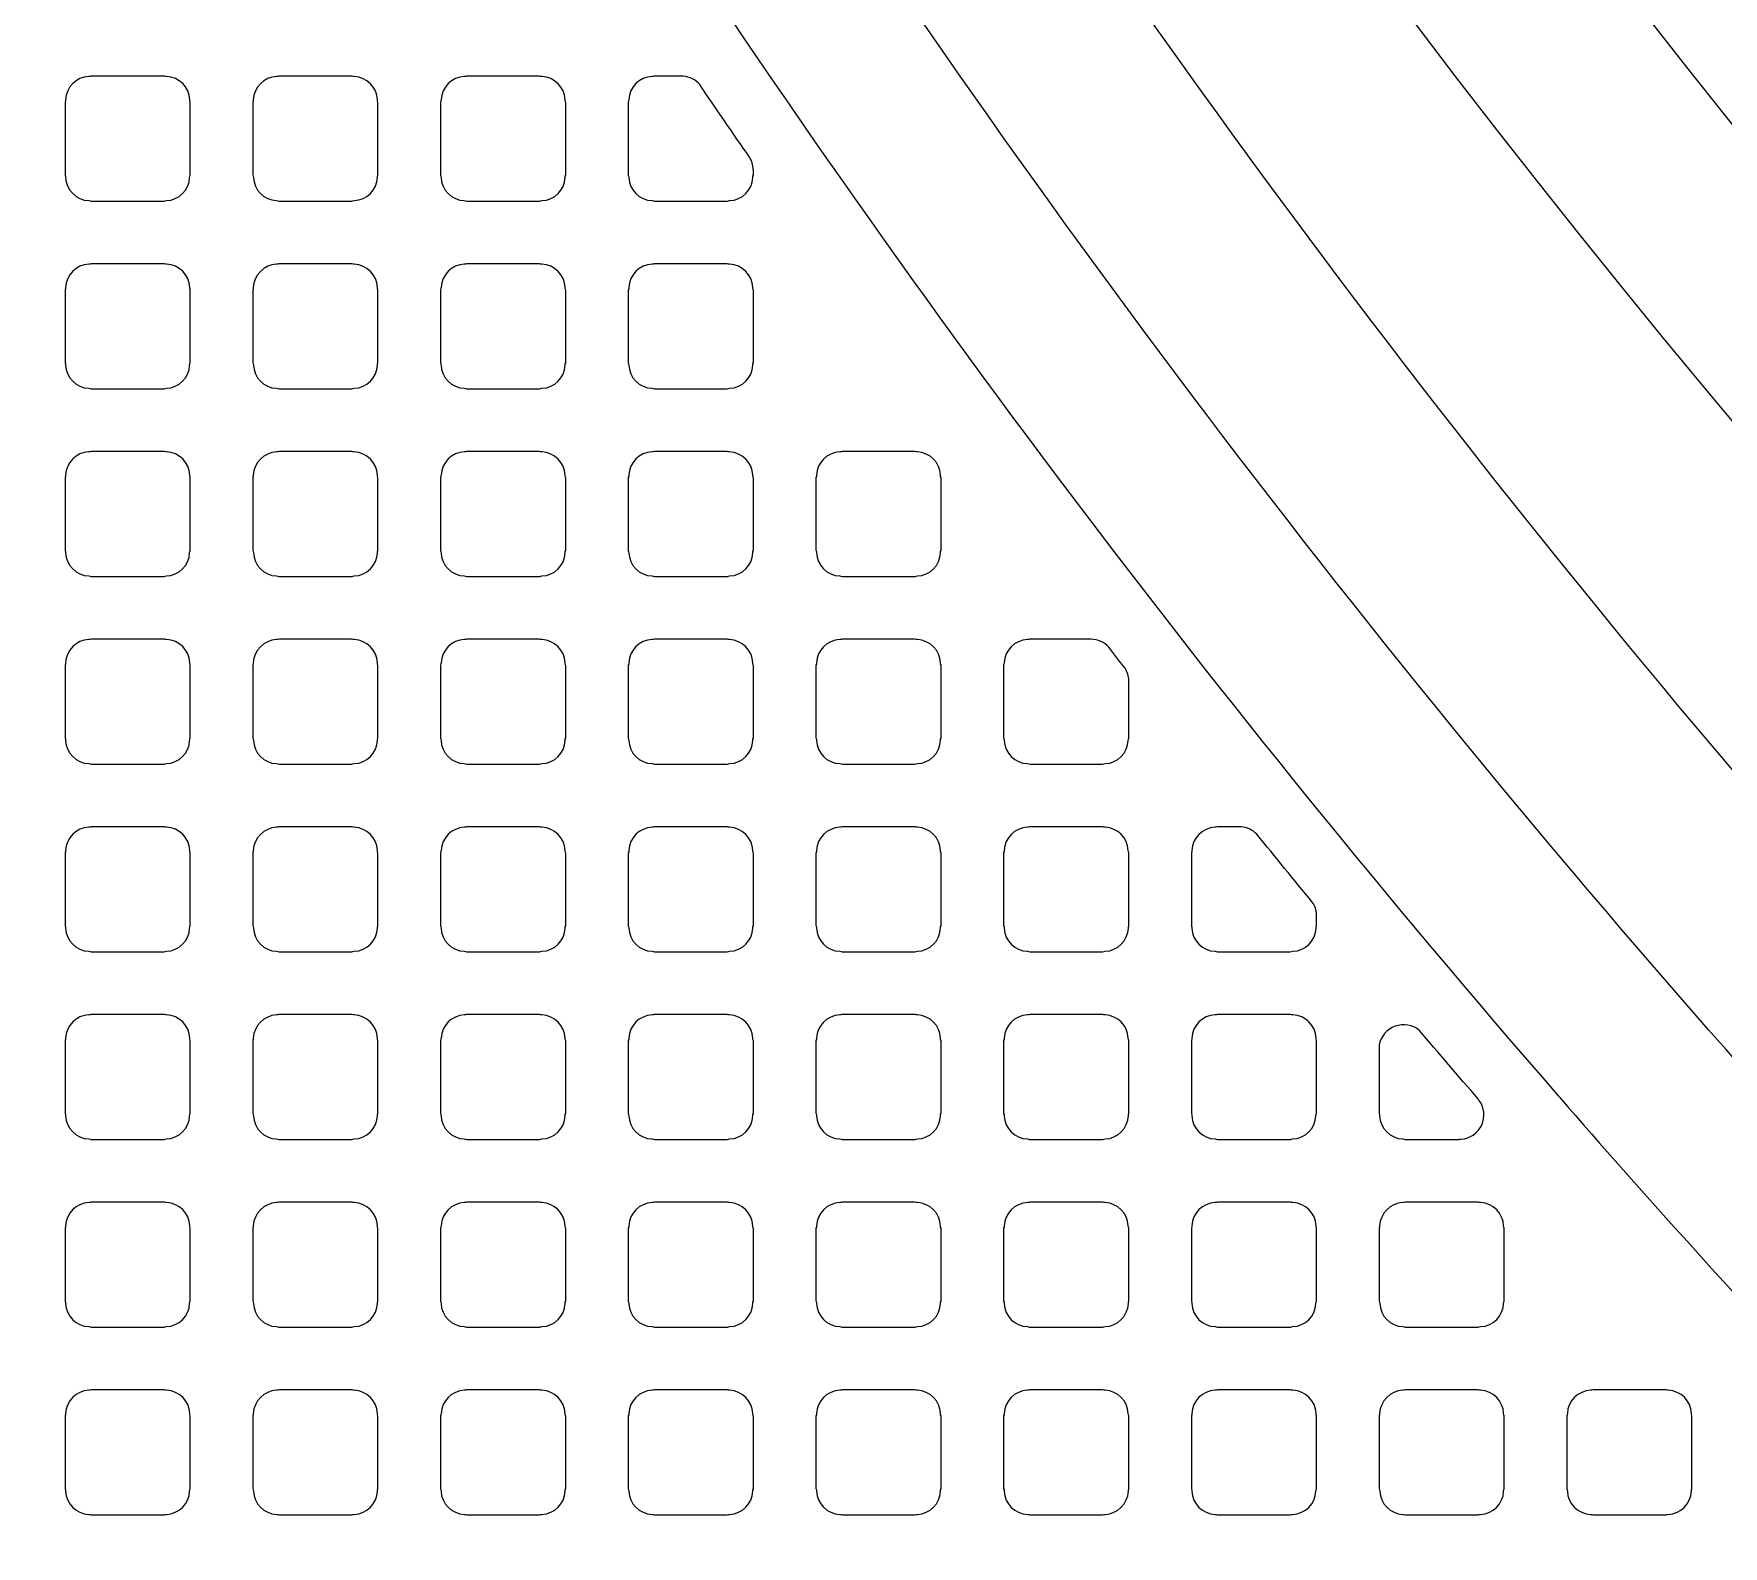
# Model space of a CAD drawing. Header units: millimetres. Extents: x 3440 to 3572, y 2 to 96.
# Drawn here: x 3531.438 to 3532.809, y 59.89 to 61.118 of the extents above; entities that cross this region are included whole.
import ezdxf

# ---------------------------------------------------------------- set-up
doc = ezdxf.new("R2010")
doc.units = ezdxf.units.MM
doc.header["$LTSCALE"] = 23.1
doc.layers.add('gbr-dxf', color=7, linetype='CONTINUOUS')

msp = doc.modelspace()

# ---------------------------------------------------------------- linework, layer by layer
at = {"layer": 'gbr-dxf', "linetype": 'Continuous'}
for points in [[(3530.9425, 66.3851, 0.198929), (3533.4461, 60.3414, -0.008685), (3533.4477, 60.3398), (3535.1243, 58.6635, -0.008773), (3535.1259, 58.6618, -0.121503), (3536.7459, 55.9779, -0.017805)], [(3536.5997, 55.9348, 0.121503), (3535.0165, 58.5557, -0.008636), (3535.0149, 58.5573), (3533.3383, 60.2336, -0.008712), (3533.3367, 60.2353, -0.198755), (3530.7901, 66.3816, -0.011889)], [(3536.9339, 56.0314, 0.121763), (3535.2624, 58.8013, -0.008691), (3535.2607, 58.803), (3533.4219, 60.6418, -0.008915), (3533.4202, 60.6435, -0.198702), (3531.1362, 66.1571, -0.011933)], [(3531.2886, 66.1606, 0.198897), (3533.5297, 60.7496, -0.008509), (3533.5313, 60.748), (3535.3702, 58.9091, -0.008751), (3535.3718, 58.9074, -0.121762), (3537.0802, 56.0743, -0.017203)], [(3537.2571, 56.1225, 0.122078), (3535.4998, 59.0388, -0.008495), (3535.4983, 59.0404), (3533.6594, 60.8793, -0.008901), (3533.6577, 60.881, -0.198823), (3531.4717, 66.161, -0.007746)], [(3531.6241, 66.1591, 0.198838), (3533.7672, 60.9871, -0.008522), (3533.7687, 60.9854), (3535.6076, 59.1466, -0.008926), (3535.6093, 59.1448, -0.121858), (3537.4016, 56.1712, -0.022069)], [(3530.7906, 64.7211, 0.07327), (3531.552, 62.4805, -0.0085), (3531.553, 62.4785), (3531.7125, 62.1676, -0.007866), (3531.7134, 62.1658, 0.077048), (3533.2994, 59.9965, -0.013913), (3533.3024, 59.9937), (3534.8784, 58.4176, -0.008796)], [(3534.769, 58.3115), (3533.1974, 59.8831, -0.013659), (3533.1945, 59.8859, -0.077228), (3531.577, 62.0978, -0.009209), (3531.5759, 62.1), (3531.4164, 62.4109, -0.008596)], [(3531.4184, 62.0163, 0.006915), (3531.537, 61.7947, 0.283708), (3531.5558, 61.7852, -0.042373), (3531.5562, 61.7852), (3531.5809, 61.7882, -0.318565), (3531.6068, 61.7742, 0.008601), (3531.7634, 61.5054, -0.030858), (3531.765, 61.5028, 0.00782), (3531.9154, 61.2634, -0.028261), (3531.9169, 61.2611, 0.034835), (3532.6756, 60.2556, -0.014848), (3532.6765, 60.2546, 0.017277), (3533.1029, 59.7975, -0.023954), (3533.1046, 59.796), (3533.4494, 59.4512), (3533.4497, 59.4509), (3533.5891, 59.3115), (3533.5894, 59.3112), (3534.059, 58.8416), (3534.0593, 58.8413), (3534.1987, 58.7019), (3534.199, 58.7016), (3534.6686, 58.232)]]:
    msp.add_lwpolyline(points, format="xyb", dxfattribs=at)
for points in [[(3531.4631, 61.0037, -0.098843), (3531.4635, 61.0017, 0.393729), (3531.4824, 60.9829, -0.09841), (3531.4843, 60.9824), (3531.5435, 60.9824, -0.095462), (3531.5453, 60.9829, 0.393729), (3531.5642, 61.0017, -0.09841), (3531.5646, 61.0036), (3531.5646, 61.063, -0.089302), (3531.5643, 61.0648, 0.393729), (3531.5454, 61.0836, -0.088868), (3531.5437, 61.084), (3531.4842, 61.084, -0.092621), (3531.4824, 61.0836, 0.393729), (3531.4635, 61.0648, -0.101678), (3531.4631, 61.0628)], [(3531.6154, 61.0039, -0.10699), (3531.616, 61.0018, 0.393729), (3531.6348, 60.9829, -0.104195), (3531.6368, 60.9824), (3531.6958, 60.9824, -0.101214), (3531.6978, 60.9829, 0.393729), (3531.7166, 61.0018, -0.101678), (3531.7171, 61.0037), (3531.7171, 61.0627, -0.104567), (3531.7166, 61.0647, 0.393729), (3531.6978, 61.0836, -0.095482), (3531.6959, 61.084), (3531.6367, 61.084, -0.098843), (3531.6348, 61.0836, 0.393729), (3531.6159, 61.0647, -0.09841), (3531.6154, 61.0628)], [(3531.7679, 61.0036, -0.095462), (3531.7683, 61.0018, 0.393729), (3531.7872, 60.9829, -0.101678), (3531.7892, 60.9824), (3531.8483, 60.9824, -0.098843), (3531.8502, 60.9829, 0.393729), (3531.869, 61.0017, -0.101678), (3531.8695, 61.0037), (3531.8695, 61.0627, -0.104567), (3531.869, 61.0647, 0.393729), (3531.8501, 61.0836, -0.09841), (3531.8482, 61.084), (3531.789, 61.084, -0.089302), (3531.7872, 61.0836, 0.393729), (3531.7684, 61.0648, -0.09841), (3531.7679, 61.0629)], [(3531.9203, 61.0036, -0.095462), (3531.9207, 61.0017, 0.393729), (3531.9396, 60.9829, -0.09841), (3531.9415, 60.9824), (3532.0007, 60.9824, -0.098843), (3532.0026, 60.9829, 0.393729), (3532.0214, 61.0017, -0.09841), (3532.0219, 61.0037), (3532.0219, 61.0079, -0.036092), (3532.0218, 61.0081, 0.134237), (3532.0187, 61.0182, -0.001997), (3531.9783, 61.0771, 0.195229), (3531.965, 61.084), (3531.9414, 61.084, -0.092621), (3531.9396, 61.0836, 0.393729), (3531.9207, 61.0648, -0.09841), (3531.9203, 61.0628)], [(3531.4631, 60.8512, -0.098843), (3531.4635, 60.8493, 0.393729), (3531.4824, 60.8305, -0.095482), (3531.4842, 60.8301), (3531.5435, 60.8301, -0.092621), (3531.5453, 60.8305, 0.393729), (3531.5642, 60.8493, -0.09841), (3531.5646, 60.8512), (3531.5646, 60.9106, -0.089302), (3531.5643, 60.9124, 0.393729), (3531.5454, 60.9312, -0.092282), (3531.5436, 60.9316), (3531.4842, 60.9316, -0.095462), (3531.4824, 60.9312, 0.393729), (3531.4635, 60.9124, -0.101678), (3531.4631, 60.9104)], [(3531.6154, 60.8515, -0.10699), (3531.616, 60.8494, 0.393729), (3531.6348, 60.8305, -0.101678), (3531.6368, 60.8301), (3531.6959, 60.8301, -0.098843), (3531.6978, 60.8305, 0.393729), (3531.7166, 60.8494, -0.101678), (3531.7171, 60.8513), (3531.7171, 60.9103, -0.104567), (3531.7166, 60.9123, 0.393729), (3531.6978, 60.9312, -0.09841), (3531.6959, 60.9316), (3531.6367, 60.9316, -0.101214), (3531.6348, 60.9312, 0.393729), (3531.6159, 60.9123, -0.09841), (3531.6154, 60.9104)], [(3531.7679, 60.8512, -0.095462), (3531.7683, 60.8494, 0.393729), (3531.7872, 60.8305, -0.09841), (3531.7891, 60.8301), (3531.8483, 60.8301, -0.095462), (3531.8502, 60.8305, 0.393729), (3531.869, 60.8493, -0.101678), (3531.8695, 60.8513), (3531.8695, 60.9103, -0.104567), (3531.869, 60.9123, 0.393729), (3531.8501, 60.9312, -0.101678), (3531.8482, 60.9316), (3531.789, 60.9316, -0.092621), (3531.7872, 60.9312, 0.393729), (3531.7684, 60.9124, -0.09841), (3531.7679, 60.9105)], [(3531.9203, 60.8513, -0.098843), (3531.9207, 60.8494, 0.393729), (3531.9396, 60.8305, -0.09841), (3531.9415, 60.8301), (3532.0007, 60.8301, -0.095462), (3532.0026, 60.8305, 0.393729), (3532.0214, 60.8493, -0.09841), (3532.0219, 60.8512), (3532.0219, 60.9103, -0.101214), (3532.0214, 60.9123, 0.393729), (3532.0025, 60.9312, -0.101678), (3532.0006, 60.9316), (3531.9414, 60.9316, -0.092621), (3531.9396, 60.9312, 0.393729), (3531.9208, 60.9124, -0.101678), (3531.9203, 60.9104)], [(3531.4631, 60.6989, -0.098843), (3531.4635, 60.6969, 0.393729), (3531.4824, 60.6781, -0.092282), (3531.4842, 60.6777), (3531.5436, 60.6777, -0.089302), (3531.5453, 60.6781, 0.393729), (3531.5642, 60.6969, -0.09841), (3531.5646, 60.6988), (3531.5646, 60.7582, -0.089302), (3531.5643, 60.76, 0.393729), (3531.5454, 60.7788, -0.095482), (3531.5436, 60.7793), (3531.4843, 60.7793, -0.098843), (3531.4824, 60.7788, 0.393729), (3531.4635, 60.76, -0.101678), (3531.4631, 60.758)], [(3531.6154, 60.6991, -0.10699), (3531.616, 60.697, 0.393729), (3531.6348, 60.6781, -0.09841), (3531.6367, 60.6777), (3531.6959, 60.6777, -0.095462), (3531.6978, 60.6781, 0.393729), (3531.7166, 60.697, -0.101678), (3531.7171, 60.6989), (3531.7171, 60.7579, -0.104567), (3531.7166, 60.7599, 0.393729), (3531.6978, 60.7788, -0.101678), (3531.6958, 60.7793), (3531.6368, 60.7793, -0.104567), (3531.6348, 60.7788, 0.393729), (3531.6159, 60.7599, -0.09841), (3531.6154, 60.758)], [(3531.7679, 60.6988, -0.095462), (3531.7683, 60.697, 0.393729), (3531.7872, 60.6781, -0.095482), (3531.7891, 60.6777), (3531.8484, 60.6777, -0.092621), (3531.8502, 60.6781, 0.393729), (3531.869, 60.6969, -0.101678), (3531.8695, 60.6989), (3531.8695, 60.7579, -0.104567), (3531.869, 60.7599, 0.393729), (3531.8501, 60.7788, -0.104195), (3531.8481, 60.7793), (3531.7891, 60.7793, -0.095462), (3531.7872, 60.7788, 0.393729), (3531.7684, 60.76, -0.09841), (3531.7679, 60.7581)], [(3531.9203, 60.6989, -0.098843), (3531.9207, 60.697, 0.393729), (3531.9396, 60.6781, -0.095482), (3531.9415, 60.6777), (3532.0008, 60.6777, -0.092621), (3532.0026, 60.6781, 0.393729), (3532.0214, 60.6969, -0.09841), (3532.0219, 60.6989), (3532.0219, 60.7579, -0.101214), (3532.0214, 60.7599, 0.393729), (3532.0025, 60.7788, -0.104195), (3532.0005, 60.7793), (3531.9415, 60.7793, -0.095462), (3531.9396, 60.7788, 0.393729), (3531.9208, 60.76, -0.101678), (3531.9203, 60.758)], [(3532.0727, 60.699, -0.104567), (3532.0732, 60.697, 0.393729), (3532.092, 60.6781, -0.09841), (3532.0939, 60.6777), (3532.1531, 60.6777, -0.095462), (3532.155, 60.6781, 0.393729), (3532.1738, 60.697, -0.092282), (3532.1742, 60.6988), (3532.1742, 60.7581, -0.095462), (3532.1738, 60.7599, 0.393729), (3532.155, 60.7788, -0.101678), (3532.153, 60.7793), (3532.094, 60.7793, -0.104567), (3532.092, 60.7788, 0.393729), (3532.0731, 60.7599, -0.095482), (3532.0727, 60.7581)], [(3531.4631, 60.5465, -0.098843), (3531.4635, 60.5445, 0.393729), (3531.4824, 60.5257, -0.101678), (3531.4843, 60.5252), (3531.5434, 60.5252, -0.098843), (3531.5453, 60.5257, 0.393729), (3531.5642, 60.5445, -0.09841), (3531.5646, 60.5464), (3531.5646, 60.6058, -0.089302), (3531.5643, 60.6076, 0.393729), (3531.5454, 60.6264, -0.09841), (3531.5435, 60.6269), (3531.4844, 60.6269, -0.101214), (3531.4824, 60.6264, 0.393729), (3531.4635, 60.6076, -0.101678), (3531.4631, 60.6056)], [(3531.6154, 60.5467, -0.10699), (3531.616, 60.5446, 0.393729), (3531.6348, 60.5257, -0.107228), (3531.6369, 60.5252), (3531.6958, 60.5252, -0.104567), (3531.6978, 60.5257, 0.393729), (3531.7166, 60.5446, -0.101678), (3531.7171, 60.5465), (3531.7171, 60.6055, -0.104567), (3531.7166, 60.6075, 0.393729), (3531.6978, 60.6264, -0.104195), (3531.6957, 60.6269), (3531.6368, 60.6269, -0.10699), (3531.6348, 60.6264, 0.393729), (3531.6159, 60.6075, -0.09841), (3531.6154, 60.6056)], [(3531.7679, 60.5464, -0.095462), (3531.7683, 60.5446, 0.393729), (3531.7872, 60.5257, -0.104195), (3531.7892, 60.5252), (3531.8482, 60.5252, -0.101214), (3531.8502, 60.5257, 0.393729), (3531.869, 60.5445, -0.101678), (3531.8695, 60.5465), (3531.8695, 60.6055, -0.104567), (3531.869, 60.6075, 0.393729), (3531.8501, 60.6264, -0.107228), (3531.8481, 60.6269), (3531.7891, 60.6269, -0.098843), (3531.7872, 60.6264, 0.393729), (3531.7684, 60.6076, -0.09841), (3531.7679, 60.6057)], [(3531.9203, 60.5465, -0.098843), (3531.9207, 60.5446, 0.393729), (3531.9396, 60.5257, -0.104195), (3531.9416, 60.5252), (3532.0006, 60.5252, -0.101214), (3532.0026, 60.5257, 0.393729), (3532.0214, 60.5445, -0.09841), (3532.0219, 60.5465), (3532.0219, 60.6055, -0.101214), (3532.0214, 60.6075, 0.393729), (3532.0025, 60.6264, -0.107228), (3532.0005, 60.6269), (3531.9415, 60.6269, -0.098843), (3531.9396, 60.6264, 0.393729), (3531.9208, 60.6076, -0.101678), (3531.9203, 60.6056)], [(3532.0727, 60.5466, -0.104567), (3532.0732, 60.5446, 0.393729), (3532.092, 60.5257, -0.107228), (3532.0941, 60.5252), (3532.153, 60.5252, -0.104567), (3532.155, 60.5257, 0.393729), (3532.1738, 60.5446, -0.092282), (3532.1742, 60.5464), (3532.1742, 60.6057, -0.095462), (3532.1738, 60.6075, 0.393729), (3532.155, 60.6264, -0.104195), (3532.1529, 60.6269), (3532.094, 60.6269, -0.10699), (3532.092, 60.6264, 0.393729), (3532.0731, 60.6075, -0.095482), (3532.0727, 60.6057)], [(3532.225, 60.5467, -0.10699), (3532.2256, 60.5446, 0.393729), (3532.2444, 60.5257, -0.107228), (3532.2465, 60.5252), (3532.3054, 60.5252, -0.104567), (3532.3074, 60.5257, 0.393729), (3532.3262, 60.5446, -0.101678), (3532.3267, 60.5465), (3532.3267, 60.5929, -0.03609), (3532.3267, 60.5932, 0.133821), (3532.3236, 60.6032, -0.000708), (3532.3104, 60.6202, 0.203704), (3532.2962, 60.6268, -0.047333), (3532.2958, 60.6269), (3532.2464, 60.6269, -0.10699), (3532.2444, 60.6264, 0.393729), (3532.2255, 60.6075, -0.09841), (3532.225, 60.6056)], [(3531.4631, 60.3941, -0.098843), (3531.4635, 60.3921, 0.393729), (3531.4824, 60.3733, -0.09841), (3531.4843, 60.3728), (3531.5435, 60.3728, -0.095462), (3531.5453, 60.3733, 0.393729), (3531.5642, 60.3921, -0.09841), (3531.5646, 60.394), (3531.5646, 60.4534, -0.089302), (3531.5643, 60.4552, 0.393729), (3531.5454, 60.474, -0.088868), (3531.5437, 60.4744), (3531.4842, 60.4744, -0.092621), (3531.4824, 60.474, 0.393729), (3531.4635, 60.4552, -0.101678), (3531.4631, 60.4532)], [(3531.6154, 60.3943, -0.10699), (3531.616, 60.3922, 0.393729), (3531.6348, 60.3733, -0.104195), (3531.6368, 60.3728), (3531.6958, 60.3728, -0.101214), (3531.6978, 60.3733, 0.393729), (3531.7166, 60.3922, -0.101678), (3531.7171, 60.3941), (3531.7171, 60.4531, -0.104567), (3531.7166, 60.4551, 0.393729), (3531.6978, 60.474, -0.095482), (3531.6959, 60.4744), (3531.6367, 60.4744, -0.098843), (3531.6348, 60.474, 0.393729), (3531.6159, 60.4551, -0.09841), (3531.6154, 60.4532)], [(3531.7679, 60.394, -0.095462), (3531.7683, 60.3922, 0.393729), (3531.7872, 60.3733, -0.101678), (3531.7892, 60.3728), (3531.8483, 60.3728, -0.098843), (3531.8502, 60.3733, 0.393729), (3531.869, 60.3921, -0.101678), (3531.8695, 60.3941), (3531.8695, 60.4531, -0.104567), (3531.869, 60.4551, 0.393729), (3531.8501, 60.474, -0.09841), (3531.8482, 60.4744), (3531.789, 60.4744, -0.089302), (3531.7872, 60.474, 0.393729), (3531.7684, 60.4552, -0.09841), (3531.7679, 60.4533)], [(3531.9203, 60.3941, -0.098843), (3531.9207, 60.3922, 0.393729), (3531.9396, 60.3733, -0.101678), (3531.9416, 60.3728), (3532.0007, 60.3728, -0.098843), (3532.0026, 60.3733, 0.393729), (3532.0214, 60.3921, -0.09841), (3532.0219, 60.3941), (3532.0219, 60.4531, -0.101214), (3532.0214, 60.4551, 0.393729), (3532.0025, 60.474, -0.09841), (3532.0006, 60.4744), (3531.9414, 60.4744, -0.089302), (3531.9396, 60.474, 0.393729), (3531.9208, 60.4552, -0.101678), (3531.9203, 60.4532)], [(3532.0727, 60.3942, -0.104567), (3532.0732, 60.3922, 0.393729), (3532.092, 60.3733, -0.104195), (3532.094, 60.3728), (3532.153, 60.3728, -0.101214), (3532.155, 60.3733, 0.393729), (3532.1738, 60.3922, -0.092282), (3532.1742, 60.394), (3532.1742, 60.4533, -0.095462), (3532.1738, 60.4551, 0.393729), (3532.155, 60.474, -0.095482), (3532.1531, 60.4744), (3532.0939, 60.4744, -0.098843), (3532.092, 60.474, 0.393729), (3532.0731, 60.4551, -0.095482), (3532.0727, 60.4533)], [(3532.225, 60.394, -0.098843), (3532.2255, 60.3921, 0.393729), (3532.2444, 60.3733, -0.095482), (3532.2462, 60.3728), (3532.3054, 60.3728, -0.104567), (3532.3074, 60.3733, 0.393729), (3532.3263, 60.3922, -0.09841), (3532.3267, 60.3941), (3532.3267, 60.4532, -0.101214), (3532.3262, 60.4552, 0.393729), (3532.3074, 60.474, -0.092282), (3532.3056, 60.4744), (3532.2462, 60.4744, -0.095462), (3532.2444, 60.474, 0.393729), (3532.2255, 60.4551, -0.101678), (3532.225, 60.4532)], [(3532.3775, 60.3938, -0.089302), (3532.3779, 60.3921, 0.393729), (3532.3968, 60.3733, -0.095482), (3532.3986, 60.3728), (3532.4578, 60.3728, -0.104567), (3532.4598, 60.3733, 0.393729), (3532.4787, 60.3922, -0.095482), (3532.4791, 60.394), (3532.4791, 60.4033, 0.130062), (3532.4759, 60.413, -0.002001), (3532.4306, 60.4684, 0.181426), (3532.4179, 60.4744), (3532.3986, 60.4744, -0.095462), (3532.3968, 60.474, 0.393729), (3532.3779, 60.4551, -0.092282), (3532.3775, 60.4533)], [(3531.4631, 60.2417, -0.098843), (3531.4635, 60.2397, 0.393729), (3531.4824, 60.2209, -0.095482), (3531.4842, 60.2205), (3531.5435, 60.2205, -0.092621), (3531.5453, 60.2209, 0.393729), (3531.5642, 60.2397, -0.09841), (3531.5646, 60.2416), (3531.5646, 60.301, -0.089302), (3531.5643, 60.3028, 0.393729), (3531.5454, 60.3216, -0.092282), (3531.5436, 60.322), (3531.4842, 60.322, -0.095462), (3531.4824, 60.3216, 0.393729), (3531.4635, 60.3028, -0.101678), (3531.4631, 60.3008)], [(3531.6154, 60.2419, -0.10699), (3531.616, 60.2398, 0.393729), (3531.6348, 60.2209, -0.101678), (3531.6368, 60.2205), (3531.6959, 60.2205, -0.098843), (3531.6978, 60.2209, 0.393729), (3531.7166, 60.2398, -0.101678), (3531.7171, 60.2417), (3531.7171, 60.3007, -0.104567), (3531.7166, 60.3027, 0.393729), (3531.6978, 60.3216, -0.09841), (3531.6959, 60.322), (3531.6367, 60.322, -0.101214), (3531.6348, 60.3216, 0.393729), (3531.6159, 60.3027, -0.09841), (3531.6154, 60.3008)], [(3531.7679, 60.2416, -0.095462), (3531.7683, 60.2398, 0.393729), (3531.7872, 60.2209, -0.09841), (3531.7891, 60.2205), (3531.8483, 60.2205, -0.095462), (3531.8502, 60.2209, 0.393729), (3531.869, 60.2397, -0.101678), (3531.8695, 60.2417), (3531.8695, 60.3007, -0.104567), (3531.869, 60.3027, 0.393729), (3531.8501, 60.3216, -0.101678), (3531.8482, 60.322), (3531.789, 60.322, -0.092621), (3531.7872, 60.3216, 0.393729), (3531.7684, 60.3028, -0.09841), (3531.7679, 60.3009)], [(3531.9203, 60.2417, -0.098843), (3531.9207, 60.2398, 0.393729), (3531.9396, 60.2209, -0.09841), (3531.9415, 60.2205), (3532.0007, 60.2205, -0.095462), (3532.0026, 60.2209, 0.393729), (3532.0214, 60.2397, -0.09841), (3532.0219, 60.2417), (3532.0219, 60.3007, -0.101214), (3532.0214, 60.3027, 0.393729), (3532.0025, 60.3216, -0.101678), (3532.0006, 60.322), (3531.9414, 60.322, -0.092621), (3531.9396, 60.3216, 0.393729), (3531.9208, 60.3028, -0.101678), (3531.9203, 60.3008)], [(3532.0727, 60.2418, -0.104567), (3532.0732, 60.2398, 0.393729), (3532.092, 60.2209, -0.101678), (3532.094, 60.2205), (3532.1531, 60.2205, -0.098843), (3532.155, 60.2209, 0.393729), (3532.1738, 60.2398, -0.092282), (3532.1742, 60.2416), (3532.1742, 60.3009, -0.095462), (3532.1738, 60.3027, 0.393729), (3532.155, 60.3216, -0.09841), (3532.1531, 60.322), (3532.0939, 60.322, -0.101214), (3532.092, 60.3216, 0.393729), (3532.0731, 60.3027, -0.095482), (3532.0727, 60.3009)], [(3532.225, 60.2416, -0.098843), (3532.2255, 60.2397, 0.393729), (3532.2444, 60.2209, -0.092282), (3532.2461, 60.2205), (3532.3054, 60.2205, -0.101214), (3532.3074, 60.2209, 0.393729), (3532.3263, 60.2398, -0.09841), (3532.3267, 60.2417), (3532.3267, 60.3008, -0.101214), (3532.3262, 60.3028, 0.393729), (3532.3074, 60.3216, -0.095482), (3532.3055, 60.322), (3532.2463, 60.322, -0.098843), (3532.2444, 60.3216, 0.393729), (3532.2255, 60.3027, -0.101678), (3532.225, 60.3008)], [(3532.3775, 60.2415, -0.092621), (3532.3779, 60.2397, 0.393729), (3532.3968, 60.2209, -0.095482), (3532.3986, 60.2205), (3532.4579, 60.2205, -0.092621), (3532.4597, 60.2209, 0.393729), (3532.4786, 60.2397, -0.104195), (3532.4791, 60.2417), (3532.4791, 60.3009, -0.095462), (3532.4787, 60.3028, 0.393729), (3532.4598, 60.3216, -0.092282), (3532.458, 60.322), (3532.3987, 60.322, -0.095462), (3532.3968, 60.3216, 0.393729), (3532.3779, 60.3028, -0.095482), (3532.3775, 60.3009)], [(3532.5299, 60.2415, -0.092621), (3532.5303, 60.2397, 0.393729), (3532.5492, 60.2209, -0.092282), (3532.5509, 60.2205), (3532.5947, 60.2205, -0.038465), (3532.5964, 60.2207, 0.59903), (3532.6109, 60.2524, -0.030679), (3532.6102, 60.2535, -0.002051), (3532.5625, 60.3093, 0.560724), (3532.5299, 60.2973)], [(3531.4631, 60.0893, -0.098843), (3531.4635, 60.0873, 0.393729), (3531.4824, 60.0685, -0.092282), (3531.4842, 60.0681), (3531.5436, 60.0681, -0.089302), (3531.5453, 60.0685, 0.393729), (3531.5642, 60.0873, -0.09841), (3531.5646, 60.0892), (3531.5646, 60.1486, -0.089302), (3531.5643, 60.1504, 0.393729), (3531.5454, 60.1692, -0.095482), (3531.5436, 60.1697), (3531.4843, 60.1697, -0.098843), (3531.4824, 60.1692, 0.393729), (3531.4635, 60.1504, -0.101678), (3531.4631, 60.1484)], [(3531.6154, 60.0895, -0.10699), (3531.616, 60.0874, 0.393729), (3531.6348, 60.0685, -0.09841), (3531.6367, 60.0681), (3531.6959, 60.0681, -0.095462), (3531.6978, 60.0685, 0.393729), (3531.7166, 60.0874, -0.101678), (3531.7171, 60.0893), (3531.7171, 60.1483, -0.104567), (3531.7166, 60.1503, 0.393729), (3531.6978, 60.1692, -0.101678), (3531.6958, 60.1697), (3531.6368, 60.1697, -0.104567), (3531.6348, 60.1692, 0.393729), (3531.6159, 60.1503, -0.09841), (3531.6154, 60.1484)], [(3531.7679, 60.0892, -0.095462), (3531.7683, 60.0874, 0.393729), (3531.7872, 60.0685, -0.095482), (3531.7891, 60.0681), (3531.8484, 60.0681, -0.092621), (3531.8502, 60.0685, 0.393729), (3531.869, 60.0873, -0.101678), (3531.8695, 60.0893), (3531.8695, 60.1483, -0.104567), (3531.869, 60.1503, 0.393729), (3531.8501, 60.1692, -0.104195), (3531.8481, 60.1697), (3531.7891, 60.1697, -0.095462), (3531.7872, 60.1692, 0.393729), (3531.7684, 60.1504, -0.09841), (3531.7679, 60.1485)], [(3531.9203, 60.0893, -0.098843), (3531.9207, 60.0874, 0.393729), (3531.9396, 60.0685, -0.095482), (3531.9415, 60.0681), (3532.0008, 60.0681, -0.092621), (3532.0026, 60.0685, 0.393729), (3532.0214, 60.0873, -0.09841), (3532.0219, 60.0893), (3532.0219, 60.1483, -0.101214), (3532.0214, 60.1503, 0.393729), (3532.0025, 60.1692, -0.104195), (3532.0005, 60.1697), (3531.9415, 60.1697, -0.095462), (3531.9396, 60.1692, 0.393729), (3531.9208, 60.1504, -0.101678), (3531.9203, 60.1484)], [(3532.0727, 60.0894, -0.104567), (3532.0732, 60.0874, 0.393729), (3532.092, 60.0685, -0.09841), (3532.0939, 60.0681), (3532.1531, 60.0681, -0.095462), (3532.155, 60.0685, 0.393729), (3532.1738, 60.0874, -0.092282), (3532.1742, 60.0892), (3532.1742, 60.1485, -0.095462), (3532.1738, 60.1503, 0.393729), (3532.155, 60.1692, -0.101678), (3532.153, 60.1697), (3532.094, 60.1697, -0.104567), (3532.092, 60.1692, 0.393729), (3532.0731, 60.1503, -0.095482), (3532.0727, 60.1485)], [(3532.225, 60.0892, -0.098843), (3532.2255, 60.0873, 0.393729), (3532.2444, 60.0685, -0.088868), (3532.2461, 60.0681), (3532.3055, 60.0681, -0.098843), (3532.3074, 60.0685, 0.393729), (3532.3263, 60.0874, -0.09841), (3532.3267, 60.0893), (3532.3267, 60.1484, -0.101214), (3532.3262, 60.1504, 0.393729), (3532.3074, 60.1692, -0.09841), (3532.3055, 60.1697), (3532.2463, 60.1697, -0.101214), (3532.2444, 60.1692, 0.393729), (3532.2255, 60.1503, -0.101678), (3532.225, 60.1484)], [(3532.3775, 60.0891, -0.092621), (3532.3779, 60.0873, 0.393729), (3532.3968, 60.0685, -0.092282), (3532.3986, 60.0681), (3532.458, 60.0681, -0.089302), (3532.4597, 60.0685, 0.393729), (3532.4786, 60.0873, -0.104195), (3532.4791, 60.0893), (3532.4791, 60.1485, -0.095462), (3532.4787, 60.1504, 0.393729), (3532.4598, 60.1692, -0.095482), (3532.458, 60.1697), (3532.3987, 60.1697, -0.098843), (3532.3968, 60.1692, 0.393729), (3532.3779, 60.1504, -0.095482), (3532.3775, 60.1485)], [(3532.5299, 60.0894, -0.101214), (3532.5304, 60.0874, 0.393729), (3532.5492, 60.0685, -0.09841), (3532.5511, 60.0681), (3532.6103, 60.0681, -0.095462), (3532.6122, 60.0685, 0.393729), (3532.631, 60.0874, -0.095482), (3532.6315, 60.0892), (3532.6315, 60.1484, -0.098843), (3532.631, 60.1503, 0.393729), (3532.6122, 60.1692, -0.101678), (3532.6102, 60.1697), (3532.5512, 60.1697, -0.104567), (3532.5492, 60.1692, 0.393729), (3532.5303, 60.1503, -0.092282), (3532.5299, 60.1485)], [(3531.4631, 59.9369, -0.098843), (3531.4635, 59.9349, 0.393729), (3531.4824, 59.9161, -0.101678), (3531.4843, 59.9156), (3531.5434, 59.9156, -0.098843), (3531.5453, 59.9161, 0.393729), (3531.5642, 59.9349, -0.09841), (3531.5646, 59.9368), (3531.5646, 59.9962, -0.089302), (3531.5643, 59.998, 0.393729), (3531.5454, 60.0168, -0.09841), (3531.5435, 60.0173), (3531.4844, 60.0173, -0.101214), (3531.4824, 60.0168, 0.393729), (3531.4635, 59.998, -0.101678), (3531.4631, 59.996)], [(3531.6154, 59.9371, -0.10699), (3531.616, 59.935, 0.393729), (3531.6348, 59.9161, -0.107228), (3531.6369, 59.9156), (3531.6958, 59.9156, -0.104567), (3531.6978, 59.9161, 0.393729), (3531.7166, 59.935, -0.101678), (3531.7171, 59.9369), (3531.7171, 59.9959, -0.104567), (3531.7166, 59.9979, 0.393729), (3531.6978, 60.0168, -0.104195), (3531.6957, 60.0173), (3531.6368, 60.0173, -0.10699), (3531.6348, 60.0168, 0.393729), (3531.6159, 59.9979, -0.09841), (3531.6154, 59.996)], [(3531.7679, 59.9368, -0.095462), (3531.7683, 59.935, 0.393729), (3531.7872, 59.9161, -0.104195), (3531.7892, 59.9156), (3531.8482, 59.9156, -0.101214), (3531.8502, 59.9161, 0.393729), (3531.869, 59.9349, -0.101678), (3531.8695, 59.9369), (3531.8695, 59.9959, -0.104567), (3531.869, 59.9979, 0.393729), (3531.8501, 60.0168, -0.107228), (3531.8481, 60.0173), (3531.7891, 60.0173, -0.098843), (3531.7872, 60.0168, 0.393729), (3531.7684, 59.998, -0.09841), (3531.7679, 59.9961)], [(3531.9203, 59.9369, -0.098843), (3531.9207, 59.935, 0.393729), (3531.9396, 59.9161, -0.104195), (3531.9416, 59.9156), (3532.0006, 59.9156, -0.101214), (3532.0026, 59.9161, 0.393729), (3532.0214, 59.9349, -0.09841), (3532.0219, 59.9369), (3532.0219, 59.9959, -0.101214), (3532.0214, 59.9979, 0.393729), (3532.0025, 60.0168, -0.107228), (3532.0005, 60.0173), (3531.9415, 60.0173, -0.098843), (3531.9396, 60.0168, 0.393729), (3531.9208, 59.998, -0.101678), (3531.9203, 59.996)], [(3532.0727, 59.937, -0.104567), (3532.0732, 59.935, 0.393729), (3532.092, 59.9161, -0.107228), (3532.0941, 59.9156), (3532.153, 59.9156, -0.104567), (3532.155, 59.9161, 0.393729), (3532.1738, 59.935, -0.092282), (3532.1742, 59.9368), (3532.1742, 59.9961, -0.095462), (3532.1738, 59.9979, 0.393729), (3532.155, 60.0168, -0.104195), (3532.1529, 60.0173), (3532.094, 60.0173, -0.10699), (3532.092, 60.0168, 0.393729), (3532.0731, 59.9979, -0.095482), (3532.0727, 59.9961)], [(3532.225, 59.9368, -0.098843), (3532.2255, 59.9349, 0.393729), (3532.2444, 59.9161, -0.09841), (3532.2463, 59.9156), (3532.3053, 59.9156, -0.10699), (3532.3074, 59.9161, 0.393729), (3532.3263, 59.935, -0.09841), (3532.3267, 59.9369), (3532.3267, 59.996, -0.101214), (3532.3262, 59.998, 0.393729), (3532.3074, 60.0168, -0.101678), (3532.3054, 60.0173), (3532.2464, 60.0173, -0.104567), (3532.2444, 60.0168, 0.393729), (3532.2255, 59.9979, -0.101678), (3532.225, 59.996)], [(3532.3775, 59.9367, -0.092621), (3532.3779, 59.9349, 0.393729), (3532.3968, 59.9161, -0.101678), (3532.3987, 59.9156), (3532.4578, 59.9156, -0.098843), (3532.4597, 59.9161, 0.393729), (3532.4786, 59.9349, -0.104195), (3532.4791, 59.9369), (3532.4791, 59.9961, -0.095462), (3532.4787, 59.998, 0.393729), (3532.4598, 60.0168, -0.09841), (3532.4579, 60.0173), (3532.3988, 60.0173, -0.101214), (3532.3968, 60.0168, 0.393729), (3532.3779, 59.998, -0.095482), (3532.3775, 59.9961)], [(3532.5299, 59.937, -0.101214), (3532.5304, 59.935, 0.393729), (3532.5492, 59.9161, -0.107228), (3532.5513, 59.9156), (3532.6102, 59.9156, -0.104567), (3532.6122, 59.9161, 0.393729), (3532.631, 59.935, -0.095482), (3532.6315, 59.9368), (3532.6315, 59.996, -0.098843), (3532.631, 59.9979, 0.393729), (3532.6122, 60.0168, -0.104195), (3532.6101, 60.0173), (3532.5512, 60.0173, -0.10699), (3532.5492, 60.0168, 0.393729), (3532.5303, 59.9979, -0.092282), (3532.5299, 59.9961)], [(3532.6823, 59.9369, -0.098843), (3532.6827, 59.9349, 0.393729), (3532.7016, 59.9161, -0.101678), (3532.7035, 59.9156), (3532.7626, 59.9156, -0.098843), (3532.7645, 59.9161, 0.393729), (3532.7834, 59.9349, -0.09841), (3532.7838, 59.9368), (3532.7838, 59.9962, -0.089302), (3532.7835, 59.998, 0.393729), (3532.7646, 60.0168, -0.09841), (3532.7627, 60.0173), (3532.7036, 60.0173, -0.101214), (3532.7016, 60.0168, 0.393729), (3532.6827, 59.998, -0.101678), (3532.6823, 59.996)]]:
    msp.add_lwpolyline(points, format="xyb", close=True, dxfattribs=at)

doc.saveas('drawing.dxf')
